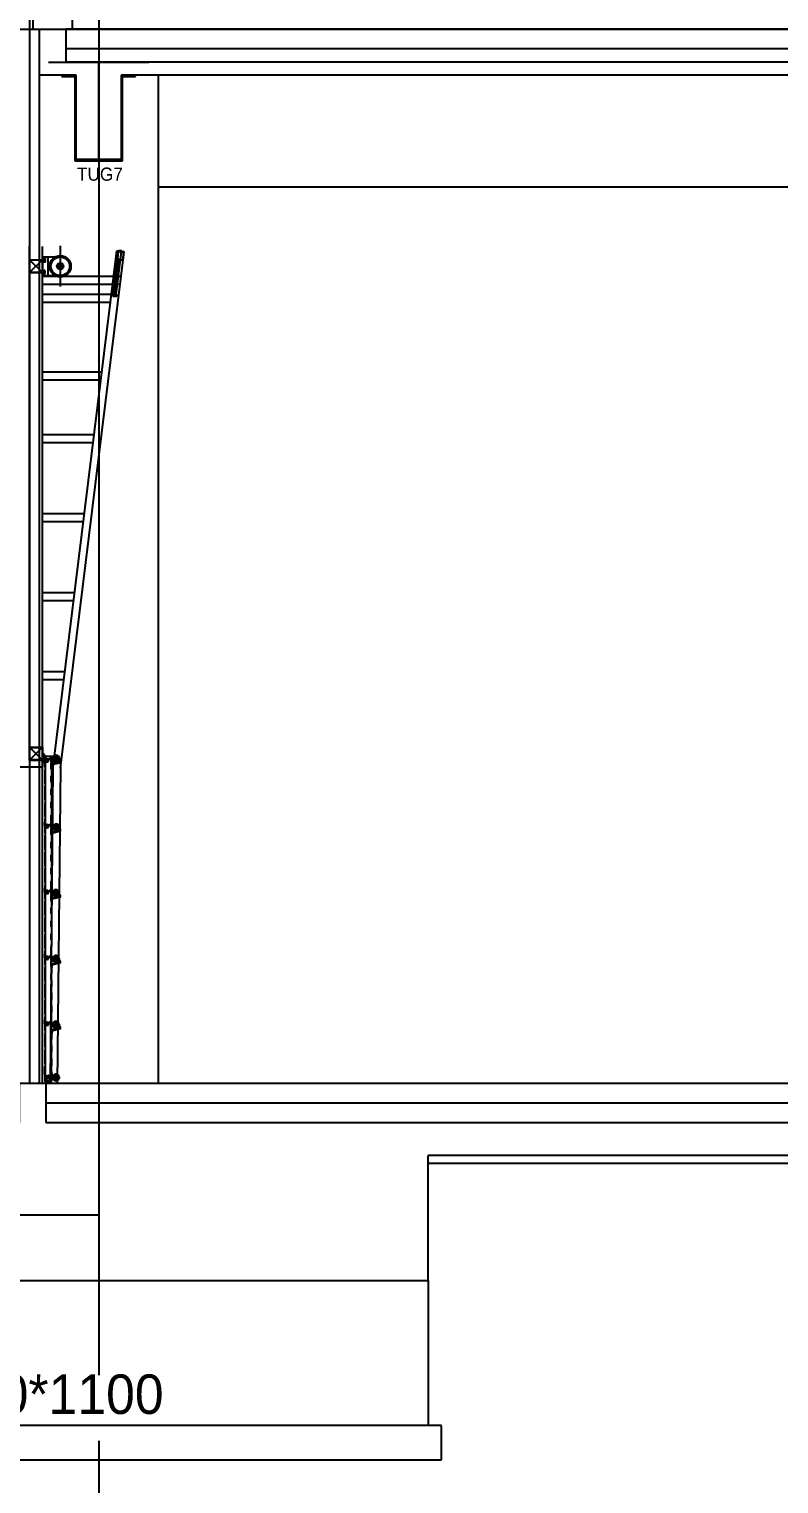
# Model space of a CAD drawing. Extents: x 152195838 to 323921156, y 365159662 to 730681027.
# Drawn here: x 160595979 to 160601668, y 365191020 to 365202063 of the extents above; entities that cross this region are included whole.
import ezdxf
from ezdxf.enums import TextEntityAlignment as Align

# ---------------------------------------------------------------- set-up
doc = ezdxf.new("R2010")
doc.units = 0
doc.header["$MEASUREMENT"] = 0
for name, pattern in [('CEN', [63, 60, -1, 1, -1]), ('HID', [2.3, 1.5, -0.8]), ('HIDDENX2', [0.75, 0.5, -0.25])]:
    doc.linetypes.add(name, pattern=pattern)
doc.layers.get('0').update_dxf_attribs({"linetype": 'CONTINUOUS'})
doc.layers.get('Defpoints').update_dxf_attribs({"linetype": 'CONTINUOUS'})
for name, color, linetype in [('4A.TEC CEN', 1, 'CEN'), ('4A.TEC 단열재', 252, 'CONTINUOUS'), ('4A.TEC 마감선 1', 6, 'CONTINUOUS'), ('4A.TEC 벽체 1', 2, 'CONTINUOUS'), ('4A.TEC 벽체 3', 4, 'CONTINUOUS'), ('ELE', 4, 'CONTINUOUS'), ('k-BESTO', 4, 'CONTINUOUS'), ('OHD', 4, 'CONTINUOUS'), ('PANEL', 4, 'CONTINUOUS'), ('text', 3, 'CONTINUOUS'), ('WID', 4, 'CONTINUOUS'), ('㈜SE&C 기둥', 2, 'CONTINUOUS'), ('㈜SE&C 벽체 1', 2, 'CONTINUOUS'), ('㈜SE&C 벽체 4', 7, 'CONTINUOUS')]:
    doc.layers.add(name, color=color, linetype=linetype)
doc.layers.add('DEFPOINT', color=135, linetype='CONTINUOUS', plot=False)
doc.styles.add('돋움', font='')
doc.styles.get('돋움').set_extended_font_data('돋움')

# ---------------------------------------------------------------- blocks, each defined once
blk = doc.blocks.new('STOPER')
h = blk.add_hatch()
h.set_pattern_fill('ANSI32', color=4, scale=30, style=0)
h.set_pattern_definition([(45, (-19512.494, -16373.529), (-7.9549513, 7.9549513), []), (45, (-19507.191, -16373.529), (-7.9549513, 7.9549513), [])])
h.paths.add_polyline_path([(-379, 60), (-379, 30), (0, 30), (0, 60)])
for p, q in [((-400, 58), (-400, 32)), ((-390, 68), (-379, 68)), ((-390, 22), (-379, 22)), ((-385, 68), (-385, 22)), ((-385, 60), (-385, 30)), ((-379, 68), (-379, 22)), ((-379, 60), (0, 60)), ((-379, 30), (0, 30)), ((0, 65), (0, 0)), ((0, 65), (5, 65)), ((0, 5), (90, 5)), ((5, 65), (5, 5)), ((5, 60), (85, 60)), ((5, 30), (85, 30)), ((85, 65), (85, 5)), ((85, 65), (90, 65)), ((90, 65), (90, 0)), ((90, 60), (100, 60)), ((90, 30), (100, 30)), ((100, 60), (100, 30)), ((0, 0), (90, 0))]:
    blk.add_line(p, q)
for centre, start, end in [((-390, 58), 90, 180), ((-390, 32), 180, 270)]:
    blk.add_arc(centre, 10, start, end)
blk = doc.blocks.new('*X19')
at = {"color": 0}
for p, q in [((112, 375), (114, 377)), ((112, 375), (114, 377)), ((112, 375), (114, 377)), ((112, 375), (114, 377)), ((112, 375), (114, 377)), ((112, 376), (114, 377)), ((112, 376), (113, 377)), ((112, 376), (113, 377)), ((112, 376), (113, 377)), ((112, 376), (113, 377)), ((112, 376), (113, 377)), ((112, 377), (113, 377)), ((114, 375), (112, 377)), ((114, 375), (112, 377)), ((114, 375), (112, 376)), ((114, 375), (112, 376)), ((114, 375), (112, 376)), ((114, 375), (112, 376)), ((113, 375), (112, 376)), ((113, 375), (112, 376)), ((113, 375), (112, 375)), ((113, 375), (112, 375)), ((113, 375), (112, 375)), ((113, 375), (116, 377)), ((113, 375), (115, 377)), ((113, 375), (115, 377)), ((113, 375), (115, 377)), ((113, 375), (115, 377)), ((113, 375), (115, 377)), ((115, 375), (113, 377)), ((115, 375), (113, 377)), ((115, 375), (113, 377)), ((115, 375), (113, 377)), ((115, 375), (113, 377)), ((115, 375), (113, 377)), ((114, 375), (116, 377)), ((114, 375), (116, 377)), ((114, 375), (116, 377)), ((114, 375), (116, 377)), ((114, 375), (116, 377)), ((117, 375), (114, 377)), ((116, 375), (114, 377)), ((116, 375), (114, 377)), ((116, 375), (114, 377)), ((116, 375), (114, 377)), ((116, 375), (114, 377)), ((115, 375), (117, 377)), ((115, 375), (117, 377)), ((115, 375), (117, 377)), ((115, 375), (117, 377)), ((115, 375), (117, 377)), ((115, 375), (117, 377)), ((117, 375), (115, 377)), ((117, 375), (115, 377)), ((117, 375), (115, 377)), ((117, 375), (115, 377)), ((117, 375), (115, 377)), ((116, 375), (119, 377)), ((116, 375), (118, 377)), ((116, 375), (118, 377)), ((116, 375), (118, 377)), ((116, 375), (118, 377)), ((116, 375), (118, 377)), ((118, 375), (116, 377)), ((118, 375), (116, 377)), ((118, 375), (116, 377)), ((118, 375), (116, 377)), ((118, 375), (116, 377)), ((118, 375), (116, 377)), ((117, 375), (119, 377)), ((117, 375), (119, 377)), ((117, 375), (119, 377)), ((117, 375), (119, 377)), ((117, 375), (119, 377)), ((120, 375), (117, 377)), ((119, 375), (117, 377)), ((119, 375), (117, 377)), ((119, 375), (117, 377)), ((119, 375), (117, 377)), ((119, 375), (117, 377)), ((118, 375), (120, 377)), ((118, 375), (120, 377)), ((118, 375), (120, 377)), ((118, 375), (120, 377)), ((118, 375), (120, 377)), ((118, 375), (120, 377)), ((120, 375), (118, 377)), ((120, 375), (118, 377)), ((120, 375), (118, 377)), ((120, 375), (118, 377)), ((120, 375), (118, 377)), ((119, 375), (122, 377)), ((119, 375), (121, 377)), ((119, 375), (121, 377)), ((119, 375), (121, 377)), ((119, 375), (121, 377)), ((119, 375), (121, 377)), ((121, 375), (119, 377)), ((121, 375), (119, 377)), ((121, 375), (119, 377)), ((121, 375), (119, 377)), ((121, 375), (119, 377)), ((121, 375), (119, 377)), ((120, 375), (122, 377)), ((120, 375), (122, 377)), ((120, 375), (122, 377)), ((120, 375), (122, 377)), ((120, 375), (122, 377)), ((123, 375), (120, 377)), ((122, 375), (120, 377)), ((122, 375), (120, 377)), ((122, 375), (120, 377)), ((122, 375), (120, 377)), ((122, 375), (120, 377)), ((121, 375), (123, 377)), ((121, 375), (123, 377)), ((121, 375), (123, 377)), ((121, 375), (123, 377)), ((121, 375), (123, 377)), ((121, 375), (123, 377)), ((123, 375), (121, 377)), ((123, 375), (121, 377)), ((123, 375), (121, 377)), ((123, 375), (121, 377)), ((123, 375), (121, 377)), ((122, 375), (125, 377)), ((122, 375), (124, 377)), ((122, 375), (124, 377)), ((122, 375), (124, 377)), ((122, 375), (124, 377)), ((122, 375), (124, 377)), ((124, 375), (122, 377)), ((124, 375), (122, 377)), ((124, 375), (122, 377)), ((124, 375), (122, 377)), ((124, 375), (122, 377)), ((124, 375), (122, 377)), ((123, 375), (125, 377)), ((123, 375), (125, 377)), ((123, 375), (125, 377)), ((123, 375), (125, 377)), ((123, 375), (125, 377)), ((126, 375), (123, 377)), ((125, 375), (123, 377)), ((125, 375), (123, 377)), ((125, 375), (123, 377)), ((125, 375), (123, 377)), ((125, 375), (123, 377)), ((124, 375), (126, 377)), ((124, 375), (126, 377)), ((124, 375), (126, 377)), ((124, 375), (126, 377)), ((124, 375), (126, 377)), ((124, 375), (126, 377)), ((126, 375), (124, 377)), ((126, 375), (124, 377)), ((126, 375), (124, 377)), ((126, 375), (124, 377)), ((126, 375), (124, 377)), ((125, 375), (127, 377)), ((125, 375), (127, 377)), ((125, 375), (127, 377)), ((125, 375), (127, 377)), ((125, 375), (127, 377)), ((125, 375), (128, 377)), ((127, 375), (125, 377)), ((127, 375), (125, 377)), ((127, 375), (125, 377)), ((127, 375), (125, 377)), ((127, 375), (125, 377)), ((127, 375), (125, 377)), ((126, 375), (128, 377)), ((126, 375), (128, 377)), ((126, 375), (128, 377)), ((126, 375), (128, 377)), ((126, 375), (128, 377)), ((128, 375), (126, 377)), ((128, 375), (126, 377)), ((128, 375), (126, 377)), ((128, 375), (126, 377)), ((128, 375), (126, 377)), ((129, 375), (126, 377)), ((127, 375), (129, 377)), ((127, 375), (129, 377)), ((127, 375), (129, 377)), ((127, 375), (129, 377)), ((127, 375), (129, 377)), ((127, 375), (129, 377)), ((129, 375), (127, 377)), ((129, 375), (127, 377)), ((129, 375), (127, 377)), ((129, 375), (127, 377)), ((129, 375), (127, 377)), ((128, 375), (130, 377)), ((128, 375), (130, 377)), ((128, 375), (130, 377)), ((128, 375), (130, 377)), ((128, 375), (130, 377)), ((130, 375), (128, 377)), ((130, 375), (128, 377)), ((130, 375), (128, 377)), ((130, 375), (128, 377)), ((130, 375), (128, 377)), ((130, 375), (128, 377)), ((129, 375), (131, 377)), ((129, 375), (131, 377)), ((129, 375), (131, 377)), ((129, 375), (131, 377)), ((129, 375), (131, 377)), ((129, 375), (131, 377)), ((131, 375), (129, 377)), ((131, 375), (129, 377)), ((131, 375), (129, 377)), ((131, 375), (129, 377)), ((131, 375), (129, 377)), ((132, 375), (129, 377)), ((130, 375), (132, 377)), ((130, 375), (132, 377)), ((130, 375), (132, 377)), ((130, 375), (132, 377)), ((130, 375), (132, 377)), ((130, 375), (132, 377)), ((132, 375), (130, 377)), ((132, 375), (130, 377)), ((132, 375), (130, 377)), ((132, 375), (130, 377)), ((132, 375), (130, 377)), ((131, 375), (133, 377)), ((131, 375), (133, 377)), ((131, 375), (133, 377)), ((131, 375), (133, 377)), ((131, 375), (133, 377)), ((133, 375), (131, 377)), ((133, 375), (131, 377)), ((133, 375), (131, 377)), ((133, 375), (131, 377)), ((133, 375), (131, 377)), ((133, 375), (131, 377)), ((132, 375), (134, 377)), ((132, 375), (134, 377)), ((132, 375), (134, 377)), ((132, 375), (134, 377)), ((132, 375), (134, 377)), ((132, 375), (134, 377)), ((134, 375), (132, 377)), ((134, 375), (132, 377)), ((134, 375), (132, 377)), ((134, 375), (132, 377)), ((134, 375), (132, 377)), ((135, 375), (132, 377)), ((133, 375), (135, 377)), ((133, 375), (135, 377)), ((133, 375), (135, 377)), ((133, 375), (135, 377)), ((133, 375), (135, 377)), ((133, 375), (135, 377)), ((135, 375), (133, 377)), ((135, 375), (133, 377)), ((135, 375), (133, 377)), ((135, 375), (133, 377)), ((135, 375), (133, 377)), ((134, 375), (136, 377)), ((134, 375), (136, 377)), ((134, 375), (136, 377)), ((134, 375), (136, 377)), ((134, 375), (136, 377)), ((136, 375), (134, 377)), ((136, 375), (134, 377)), ((136, 375), (134, 377)), ((136, 375), (134, 377)), ((136, 375), (134, 377)), ((136, 375), (134, 377)), ((135, 375), (137, 377)), ((135, 375), (137, 377)), ((135, 375), (137, 377)), ((135, 375), (137, 377)), ((137, 375), (135, 377)), ((137, 375), (135, 377)), ((137, 375), (135, 377)), ((137, 375), (135, 377)), ((137, 375), (135, 377)), ((137, 375), (135, 377)), ((135, 375), (137, 376)), ((135, 375), (137, 376)), ((137, 376), (136, 377)), ((137, 376), (136, 377)), ((137, 376), (136, 377)), ((137, 376), (136, 377)), ((137, 376), (136, 377)), ((136, 375), (137, 376)), ((136, 375), (137, 376)), ((136, 375), (137, 376)), ((136, 375), (137, 376)), ((136, 375), (137, 375)), ((136, 375), (137, 375)), ((137, 376), (137, 377)), ((137, 377), (137, 377)), ((137, 375), (137, 375)), ((137, 375), (137, 375))]:
    blk.add_line(p, q, dxfattribs=at)
blk = doc.blocks.new('*X20')
at = {"color": 0}
for p, q in [((587, 375), (589, 377)), ((587, 375), (589, 377)), ((587, 375), (589, 377)), ((587, 375), (589, 377)), ((587, 375), (589, 377)), ((587, 375), (588, 377)), ((587, 375), (588, 377)), ((587, 376), (588, 377)), ((587, 376), (588, 377)), ((587, 376), (588, 377)), ((587, 376), (588, 377)), ((587, 376), (587, 377)), ((587, 377), (587, 377)), ((587, 377), (587, 377)), ((589, 375), (587, 377)), ((589, 375), (587, 377)), ((589, 375), (587, 377)), ((589, 375), (587, 377)), ((589, 375), (587, 377)), ((589, 375), (587, 376)), ((588, 375), (587, 376)), ((588, 375), (587, 376)), ((588, 375), (587, 376)), ((588, 375), (587, 376)), ((588, 375), (587, 375)), ((587, 375), (587, 375)), ((587, 375), (587, 375)), ((587, 375), (587, 375)), ((588, 375), (591, 377)), ((588, 375), (590, 377)), ((588, 375), (590, 377)), ((588, 375), (590, 377)), ((588, 375), (590, 377)), ((588, 375), (590, 377)), ((590, 375), (588, 377)), ((590, 375), (588, 377)), ((590, 375), (588, 377)), ((590, 375), (588, 377)), ((590, 375), (588, 377)), ((590, 375), (588, 377)), ((589, 375), (591, 377)), ((589, 375), (591, 377)), ((589, 375), (591, 377)), ((589, 375), (591, 377)), ((589, 375), (591, 377)), ((592, 375), (589, 377)), ((591, 375), (589, 377)), ((591, 375), (589, 377)), ((591, 375), (589, 377)), ((591, 375), (589, 377)), ((591, 375), (589, 377)), ((590, 375), (592, 377)), ((590, 375), (592, 377)), ((590, 375), (592, 377)), ((590, 375), (592, 377)), ((590, 375), (592, 377)), ((590, 375), (592, 377)), ((592, 375), (590, 377)), ((592, 375), (590, 377)), ((592, 375), (590, 377)), ((592, 375), (590, 377)), ((592, 375), (590, 377)), ((591, 375), (594, 377)), ((591, 375), (593, 377)), ((591, 375), (593, 377)), ((591, 375), (593, 377)), ((591, 375), (593, 377)), ((591, 375), (593, 377)), ((593, 375), (591, 377)), ((593, 375), (591, 377)), ((593, 375), (591, 377)), ((593, 375), (591, 377)), ((593, 375), (591, 377)), ((593, 375), (591, 377)), ((592, 375), (594, 377)), ((592, 375), (594, 377)), ((592, 375), (594, 377)), ((592, 375), (594, 377)), ((592, 375), (594, 377)), ((595, 375), (592, 377)), ((594, 375), (592, 377)), ((594, 375), (592, 377)), ((594, 375), (592, 377)), ((594, 375), (592, 377)), ((594, 375), (592, 377)), ((593, 375), (595, 377)), ((593, 375), (595, 377)), ((593, 375), (595, 377)), ((593, 375), (595, 377)), ((593, 375), (595, 377)), ((593, 375), (595, 377)), ((595, 375), (593, 377)), ((595, 375), (593, 377)), ((595, 375), (593, 377)), ((595, 375), (593, 377)), ((595, 375), (593, 377)), ((594, 375), (597, 377)), ((594, 375), (596, 377)), ((594, 375), (596, 377)), ((594, 375), (596, 377)), ((594, 375), (596, 377)), ((594, 375), (596, 377)), ((596, 375), (594, 377)), ((596, 375), (594, 377)), ((596, 375), (594, 377)), ((596, 375), (594, 377)), ((596, 375), (594, 377)), ((596, 375), (594, 377)), ((595, 375), (597, 377)), ((595, 375), (597, 377)), ((595, 375), (597, 377)), ((595, 375), (597, 377)), ((595, 375), (597, 377)), ((598, 375), (595, 377)), ((597, 375), (595, 377)), ((597, 375), (595, 377)), ((597, 375), (595, 377)), ((597, 375), (595, 377)), ((597, 375), (595, 377)), ((596, 375), (598, 377)), ((596, 375), (598, 377)), ((596, 375), (598, 377)), ((596, 375), (598, 377)), ((596, 375), (598, 377)), ((596, 375), (598, 377)), ((598, 375), (596, 377)), ((598, 375), (596, 377)), ((598, 375), (596, 377)), ((598, 375), (596, 377)), ((598, 375), (596, 377)), ((597, 375), (600, 377)), ((597, 375), (599, 377)), ((597, 375), (599, 377)), ((597, 375), (599, 377)), ((597, 375), (599, 377)), ((597, 375), (599, 377)), ((599, 375), (597, 377)), ((599, 375), (597, 377)), ((599, 375), (597, 377)), ((599, 375), (597, 377)), ((599, 375), (597, 377)), ((599, 375), (597, 377)), ((598, 375), (600, 377)), ((598, 375), (600, 377)), ((598, 375), (600, 377)), ((598, 375), (600, 377)), ((598, 375), (600, 377)), ((600, 375), (598, 377)), ((600, 375), (598, 377)), ((600, 375), (598, 377)), ((600, 375), (598, 377)), ((600, 375), (598, 377)), ((601, 375), (598, 377)), ((599, 375), (601, 377)), ((599, 375), (601, 377)), ((599, 375), (601, 377)), ((599, 375), (601, 377)), ((599, 375), (601, 377)), ((599, 375), (601, 377)), ((601, 375), (599, 377)), ((601, 375), (599, 377)), ((601, 375), (599, 377)), ((601, 375), (599, 377)), ((601, 375), (599, 377)), ((600, 375), (602, 377)), ((600, 375), (602, 377)), ((600, 375), (602, 377)), ((600, 375), (602, 377)), ((600, 375), (602, 377)), ((600, 375), (603, 377)), ((602, 375), (600, 377)), ((602, 375), (600, 377)), ((602, 375), (600, 377)), ((602, 375), (600, 377)), ((602, 375), (600, 377)), ((602, 375), (600, 377)), ((601, 375), (603, 377)), ((601, 375), (603, 377)), ((601, 375), (603, 377)), ((601, 375), (603, 377)), ((601, 375), (603, 377)), ((603, 375), (601, 377)), ((603, 375), (601, 377)), ((603, 375), (601, 377)), ((603, 375), (601, 377)), ((603, 375), (601, 377)), ((604, 375), (601, 377)), ((602, 375), (604, 377)), ((602, 375), (604, 377)), ((602, 375), (604, 377)), ((602, 375), (604, 377)), ((602, 375), (604, 377)), ((602, 375), (604, 377)), ((604, 375), (602, 377)), ((604, 375), (602, 377)), ((604, 375), (602, 377)), ((604, 375), (602, 377)), ((604, 375), (602, 377)), ((603, 375), (605, 377)), ((603, 375), (605, 377)), ((603, 375), (605, 377)), ((603, 375), (605, 377)), ((603, 375), (605, 377)), ((605, 375), (603, 377)), ((605, 375), (603, 377)), ((605, 375), (603, 377)), ((605, 375), (603, 377)), ((605, 375), (603, 377)), ((605, 375), (603, 377)), ((604, 375), (606, 377)), ((604, 375), (606, 377)), ((604, 375), (606, 377)), ((604, 375), (606, 377)), ((604, 375), (606, 377)), ((604, 375), (606, 377)), ((606, 375), (604, 377)), ((606, 375), (604, 377)), ((606, 375), (604, 377)), ((606, 375), (604, 377)), ((606, 375), (604, 377)), ((607, 375), (604, 377)), ((605, 375), (607, 377)), ((605, 375), (607, 377)), ((605, 375), (607, 377)), ((605, 375), (607, 377)), ((605, 375), (607, 377)), ((605, 375), (607, 377)), ((607, 375), (605, 377)), ((607, 375), (605, 377)), ((607, 375), (605, 377)), ((607, 375), (605, 377)), ((607, 375), (605, 377)), ((606, 375), (608, 377)), ((606, 375), (608, 377)), ((606, 375), (608, 377)), ((606, 375), (608, 377)), ((606, 375), (608, 377)), ((608, 375), (606, 377)), ((608, 375), (606, 377)), ((608, 375), (606, 377)), ((608, 375), (606, 377)), ((608, 375), (606, 377)), ((608, 375), (606, 377)), ((607, 375), (609, 377)), ((607, 375), (609, 377)), ((607, 375), (609, 377)), ((607, 375), (609, 377)), ((607, 375), (609, 377)), ((607, 375), (609, 377)), ((609, 375), (607, 377)), ((609, 375), (607, 377)), ((609, 375), (607, 377)), ((609, 375), (607, 377)), ((609, 375), (607, 377)), ((610, 375), (607, 377)), ((608, 375), (610, 377)), ((608, 375), (610, 377)), ((608, 375), (610, 377)), ((608, 375), (610, 377)), ((608, 375), (610, 377)), ((608, 375), (610, 377)), ((610, 375), (608, 377)), ((610, 375), (608, 377)), ((610, 375), (608, 377)), ((610, 375), (608, 377)), ((610, 375), (608, 377)), ((609, 375), (611, 377)), ((609, 375), (611, 377)), ((609, 375), (611, 377)), ((609, 375), (611, 377)), ((611, 375), (609, 377)), ((611, 375), (609, 377)), ((611, 375), (609, 377)), ((611, 375), (609, 377)), ((611, 375), (609, 377)), ((611, 375), (609, 377)), ((610, 375), (611, 377)), ((611, 375), (610, 377)), ((611, 375), (610, 377)), ((611, 375), (610, 377)), ((611, 376), (610, 377)), ((611, 376), (610, 377)), ((611, 376), (610, 377)), ((610, 375), (611, 376)), ((610, 375), (611, 376)), ((610, 375), (611, 376)), ((610, 375), (611, 376)), ((610, 375), (611, 376)), ((611, 376), (611, 377)), ((611, 376), (611, 377)), ((611, 376), (611, 377)), ((611, 377), (611, 377)), ((611, 375), (611, 376)), ((611, 375), (611, 375)), ((611, 375), (611, 375)), ((611, 375), (611, 375)), ((611, 375), (611, 375))]:
    blk.add_line(p, q, dxfattribs=at)
blk = doc.blocks.new('OHD-550-S')
at = {"ltscale": 0.3}
h = blk.add_hatch(color=256, dxfattribs=at)
h.paths.add_polyline_path([(-8, -10), (-7, -10), (-7, -10, -0.183952), (-18, -10), (-18, -10), (-18, -10), (-18, 0), (-18, 0, -0.183952), (-7, 0), (-8, 0)])
h.paths.add_polyline_path([(-10, -4), (-10, -1, 0.353166), (-10, -1, 0.106822), (-16, -1, 0.353165), (-16, -1), (-16, -4, 0.414214), (-16, -4), (-10, -4, 0.414214)], flags=16)
h.paths.add_polyline_path([(-10, -6), (-16, -6, 0.414214), (-16, -6), (-16, -9, 0.353167), (-16, -9, 0.106822), (-10, -9, 0.353167), (-10, -9), (-10, -6, 0.414214)], flags=16)
h = blk.add_hatch(color=256, dxfattribs=at)
h.paths.add_polyline_path([(-8, -500), (-7, -500, -0.183952), (-18, -500), (-18, -500), (-18, -490), (-18, -490), (-18, -490, -0.183952), (-7, -490), (-7, -490), (-8, -490)])
h.paths.add_polyline_path([(-10, -496, 0.414214), (-10, -496), (-16, -496, 0.414214), (-16, -496), (-16, -499, 0.353166), (-16, -499, 0.106822), (-10, -499, 0.353167), (-10, -499)], flags=16)
h.paths.add_polyline_path([(-10, -494), (-10, -491, 0.353166), (-10, -491, 0.106822), (-16, -491, 0.353167), (-16, -491), (-16, -494, 0.414214), (-16, -494), (-10, -494, 0.414214)], flags=16)
h = blk.add_hatch(color=256, dxfattribs=at)
h.paths.add_polyline_path([(-4, -491), (-4, -491), (2, -491, -0.151824), (3, -493, -0.386669), (3, -496, -0.178134), (1, -496, -0.298755), (1, -492, 0.584984), (1, -492), (-2, -492, 0.709673), (-2, -492, -1.396457), (-7, -494), (-7, -494, -0.389014)])
h.paths.add_polyline_path([(2, -496, -0.329487), (2, -492, -0.09197), (3, -493, -0.386814), (2, -496, -0.102245)], flags=16)
for p, q in [((-18, -10), (-18, 0)), ((-18, 0), (-18, -10)), ((-18, 0), (-18, -10)), ((-18, -10), (-18, 0)), ((-8, -10), (-8, 0)), ((-8, 0), (-8, -10)), ((-8, 0), (-8, -10)), ((-8, -10), (-8, 0)), ((18, 10), (18, -15)), ((-18, -8), (-18, -2)), ((-18, -10), (-18, -10)), ((-8, -8), (-8, -2)), ((18, -15), (20, -15)), ((-30, -500), (-30, -469)), ((-18, -500), (-18, -490)), ((-18, -490), (-18, -500)), ((-18, -499), (-18, -490)), ((-18, -490), (-18, -499)), ((-18, -490), (-18, -499)), ((-18, -499), (-18, -490)), ((-18, -490), (-18, -490)), ((-18, -490), (-18, -490)), ((-18, -498), (-18, -492)), ((-8, -500), (-8, -490)), ((-8, -498), (-8, -492)), ((18, -489), (18, -464)), ((18, -464), (20, -464))]:
    blk.add_line(p, q)
at = {"layer": 'Defpoints', "color": 0, "linetype": 'ByBlock'}
for p in [(20, -170), (22, -170)]:
    blk.add_point(p, dxfattribs=at)
at = {"layer": 'PANEL'}
for p, q in [((-30, 0), (-30, -51)), ((-30, 0), (-18, 0)), ((-8, 0), (2, 0)), ((4, 10), (2, 0)), ((5, 10), (3, -1)), ((4, 10), (20, 10)), ((5, 10), (20, 10)), ((20, 10), (20, -17)), ((20, 10), (20, -17)), ((-30, -51), (-27, -53)), ((-30, -74), (-27, -72)), ((-30, -74), (-30, -176)), ((-29, -1), (-29, -50)), ((-29, -1), (-18, -1)), ((-29, -50), (-27, -52)), ((-29, -75), (-27, -72)), ((-29, -75), (-29, -175)), ((-27, -52), (-27, -72)), ((-27, -53), (-27, -72)), ((-18, -1), (-18, -10)), ((-8, -10), (-3, -10)), ((-7, -1), (3, -1)), ((-7, -1), (-7, -10)), ((-7, -10), (-3, -10)), ((-3, -10), (-3, -10)), ((20, -17), (18, -20)), ((18, -64), (18, -20)), ((20, -67), (18, -64)), ((20, -18), (19, -21)), ((19, -21), (19, -63)), ((20, -67), (19, -63)), ((20, -67), (20, -116)), ((20, -67), (20, -116)), ((-30, -176), (-27, -178)), ((-30, -199), (-27, -197)), ((-30, -199), (-30, -301)), ((-29, -175), (-27, -178)), ((-29, -200), (-27, -198)), ((-29, -200), (-29, -300)), ((-27, -178), (-27, -198)), ((-27, -178), (-27, -197)), ((20, -116), (18, -119)), ((18, -119), (18, -163)), ((20, -166), (18, -163)), ((20, -215), (18, -218)), ((18, -218), (18, -262)), ((20, -116), (19, -120)), ((19, -162), (19, -120)), ((20, -166), (19, -162)), ((20, -215), (19, -219)), ((19, -261), (19, -219)), ((20, -166), (20, -215)), ((20, -166), (20, -215)), ((-30, -301), (-27, -303)), ((-30, -324), (-27, -322)), ((-30, -324), (-30, -426)), ((-29, -300), (-27, -302)), ((-29, -325), (-27, -322)), ((-29, -325), (-29, -425)), ((-27, -302), (-27, -322)), ((-27, -303), (-27, -322)), ((20, -265), (18, -262)), ((20, -314), (18, -317)), ((18, -317), (18, -361)), ((20, -265), (19, -261)), ((20, -314), (19, -318)), ((19, -360), (19, -318)), ((20, -265), (20, -314)), ((20, -265), (20, -314)), ((-30, -426), (-27, -428)), ((-29, -425), (-27, -428)), ((-27, -428), (-27, -448)), ((-27, -428), (-27, -447)), ((20, -364), (18, -361)), ((20, -413), (18, -416)), ((18, -416), (18, -460)), ((20, -364), (19, -360)), ((20, -413), (19, -417)), ((19, -459), (19, -417)), ((20, -364), (20, -413)), ((20, -364), (20, -413)), ((-30, -449), (-27, -447)), ((-30, -449), (-30, -500)), ((-18, -500), (-30, -500)), ((-29, -450), (-27, -448)), ((-29, -450), (-29, -500)), ((-18, -500), (-29, -500)), ((-18, -490), (-18, -499)), ((-18, -500), (-18, -500)), ((-8, -490), (1, -490)), ((-8, -500), (-1, -500)), ((-7, -500), (-7, -490)), ((-7, -490), (1, -490)), ((-7, -500), (-2, -500)), ((-2, -496), (-2, -496)), ((1, -490), (2, -489)), ((1, -490), (2, -490)), ((20, -489), (2, -489)), ((20, -490), (2, -490)), ((20, -463), (18, -460)), ((20, -463), (19, -459)), ((20, -489), (20, -463)), ((20, -490), (20, -463))]:
    blk.add_line(p, q, dxfattribs=at)
blk.add_lwpolyline([(0, -495, -0.221108), (-1, -498, -0.414214), (-2, -500)], format="xyb", dxfattribs=at)
for centre, radius, start, end in [((0, -497), 1.9, 112.645, 142.9468), ((1, -498), 3.6, 115.3904, 141.0103), ((0, -495), 0.4, 42.9763, 132.7516), ((-1, -495), 0.25, 22.5673, 154.4616), ((-1, -499), 1, 270, 0), ((-5, -497), 5.15, 334.0173, 25.3584)]:
    blk.add_arc(centre, radius, start, end, dxfattribs=at)
at = {"layer": 'WID'}
for p, q in [((-18, -10), (-18, -10)), ((-7, -10), (-7, -10)), ((-18, -490), (-18, -490)), ((-7, -490), (-7, -490)), ((-4, -491), (-4, -491))]:
    blk.add_line(p, q, dxfattribs=at)
at = {"layer": 'WID', "color": 4}
for p, q in [((-4, -491), (2, -491)), ((-2, -492), (1, -492))]:
    blk.add_line(p, q, dxfattribs=at)
at = {"layer": 'WID'}
for points in [[(-10, -4, 0.414214), (-10, -4), (-10, -1, 0.353163), (-10, -1, 0.106823), (-16, -1, 0.353163), (-16, -1), (-16, -4, 0.414214), (-16, -4)], [(-10, -9, 0.353163), (-10, -9), (-10, -6, 0.414214), (-10, -6), (-16, -6, 0.414214), (-16, -6), (-16, -9, 0.353163), (-16, -9, 0.106823)], [(-10, -491, -0.353163), (-10, -491), (-10, -494, -0.414214), (-10, -494), (-16, -494, -0.414214), (-16, -494), (-16, -491, -0.353163), (-16, -491, -0.106823)], [(-10, -496, -0.414214), (-10, -496), (-10, -499, -0.353163), (-10, -499, -0.106823), (-16, -499, -0.353163), (-16, -499), (-16, -496, -0.414214), (-16, -496)]]:
    blk.add_lwpolyline(points, format="xyb", close=True, dxfattribs=at)
at = {"layer": 'WID', "color": 4}
blk.add_lwpolyline([(2, -491, -0.151824), (3, -493, -0.386669), (3, -496, -0.178134), (1, -496, -0.300876), (1, -492)], format="xyb", dxfattribs=at)
at = {"layer": 'WID'}
for centre, radius, start, end in [((-13, -14), 15.5, 69.1537, 110.8463), ((-13, 4), 15.5, 249.1537, 290.8463), ((-13, -504), 15.5, 69.1537, 110.8463), ((-13, -486), 15.5, 249.1537, 290.8463), ((-2, -492), 0.1, 90, 221.1373)]:
    blk.add_arc(centre, radius, start, end, dxfattribs=at)
at = {"layer": 'WID', "color": 4}
for centre, radius, start, end in [((-4, -494), 2.9, 90.5168, 42.0944), ((1, -492), 0.25, 335.1637, 90), ((4, -494), 3.11, 143.5272, 216.4728), ((0, -495), 3.6, 43.4913, 62.1162), ((1, -494), 2.14, 315.6901, 44.3099), ((2, -494), 2.3, 258.3241, 281.6759)]:
    blk.add_arc(centre, radius, start, end, dxfattribs=at)
at = {"extrusion": (0, 0, -1), "zscale": -1, "rotation": 270}
for name in ['*X19', '*X20']:
    blk.add_blockref(name, (-394, 122), dxfattribs=at)
blk = doc.blocks.new('11')
at = {"layer": 'OHD'}
for p, q in [((5130, -25176), (5159, -25168)), ((5130, -25190), (5130, -25176)), ((5130, -25176), (5139, -25181)), ((5130, -25190), (5130, -25176)), ((5130, -25176), (5139, -25181)), ((5131, -25176), (5139, -25181)), ((5131, -25176), (5139, -25181)), ((5140, -25181), (5195, -25167)), ((5140, -25181), (5195, -25167)), ((5181, -25163), (5195, -25159)), ((5181, -25163), (5195, -25159)), ((5195, -25159), (5197, -25159)), ((5195, -25159), (5197, -25159)), ((5196, -25161), (5199, -25160)), ((5196, -25161), (5199, -25160)), ((5130, -25190), (5139, -25185)), ((5130, -25190), (5139, -25185)), ((5130, -25190), (5197, -25207)), ((5130, -25190), (5197, -25207)), ((5131, -25190), (5139, -25185)), ((5131, -25190), (5139, -25185)), ((5139, -25184), (5139, -25182)), ((5139, -25184), (5139, -25182)), ((5140, -25185), (5195, -25199)), ((5140, -25185), (5195, -25199)), ((5196, -25205), (5199, -25206)), ((5196, -25205), (5199, -25206))]:
    blk.add_line(p, q, dxfattribs=at)
at = {"layer": 'OHD', "color": 7}
for p, q in [((5196, -25167), (5196, -25159)), ((5196, -25167), (5196, -25159)), ((5197, -25159), (5197, -25142)), ((5197, -25159), (5197, -25142)), ((5199, -25160), (5199, -25142)), ((5199, -25160), (5199, -25142)), ((5196, -25199), (5196, -25207)), ((5196, -25199), (5196, -25207)), ((5197, -25207), (5197, -25225)), ((5197, -25207), (5197, -25225)), ((5199, -25206), (5199, -25225)), ((5199, -25206), (5199, -25225))]:
    blk.add_line(p, q, dxfattribs=at)
at = {"layer": 'OHD', "color": 7, "linetype": 'CEN'}
for p, q in [((5197, -25142), (5199, -25142)), ((5197, -25142), (5199, -25142)), ((5197, -25225), (5199, -25225)), ((5197, -25225), (5199, -25225))]:
    blk.add_line(p, q, dxfattribs=at)
at = {"layer": 'OHD'}
for centre, radius, start, end in [((5195, -25167), 0.429, 284.3728, 0), ((5195, -25167), 0.429, 284.3728, 0), ((5199, -25160), 0.429, 284.3728, 0), ((5199, -25160), 0.429, 284.3728, 0), ((5140, -25181), 0.858, 236.0662, 284.3728), ((5138, -25182), 0.858, 0, 56.0662), ((5140, -25181), 0.858, 236.0662, 284.3728), ((5138, -25182), 0.858, 0, 56.0662), ((5138, -25184), 0.858, 303.9338, 0), ((5195, -25199), 0.429, 0, 75.6272), ((5195, -25199), 0.429, 0, 75.6272), ((5199, -25206), 0.429, 0, 75.6272), ((5199, -25206), 0.429, 0, 75.6272)]:
    blk.add_arc(centre, radius, start, end, dxfattribs=at)
at = {"layer": 'OHD', "color": 7}
for centre, start, end in [((5197, -25142), 90, 180), ((5197, -25142), 90, 180), ((5199, -25142), 0, 90), ((5199, -25142), 0, 90), ((5197, -25225), 180, 270), ((5197, -25225), 180, 270), ((5199, -25225), 270, 0), ((5199, -25225), 270, 0)]:
    blk.add_arc(centre, 0.429, start, end, dxfattribs=at)
blk = doc.blocks.new('roll')
at = {"layer": 'OHD'}
for p, q in [((32, 0), (-32, 0)), ((0, 32), (0, -32)), ((8, -4), (28, 1)), ((8, -4), (28, 1)), ((9, -2), (26, 2)), ((9, -2), (26, 2)), ((25, 0), (27, 5)), ((25, 0), (27, 5)), ((27, 5), (28, 5)), ((27, 5), (28, 5)), ((28, 1), (28, 5)), ((28, 1), (28, 5)), ((-21, -14), (8, -6)), ((0, -5), (8, -4)), ((0, -5), (8, -4)), ((5, -3), (7, -3)), ((5, -3), (7, -3)), ((7, -4), (8, -4)), ((7, -4), (8, -4)), ((8, -14), (29, -8)), ((8, -14), (29, -8)), ((9, -4), (9, -2)), ((9, -4), (9, -2)), ((13, -15), (21, -13)), ((13, -13), (13, -15)), ((13, -15), (21, -13)), ((13, -13), (13, -15)), ((21, -11), (21, -13)), ((21, -11), (21, -13))]:
    blk.add_line(p, q, dxfattribs=at)
at = {"layer": 'OHD', "color": 1}
for p, q in [((-13, 0), (13, 0)), ((-13, 0), (13, 0)), ((0, -14), (0, 15)), ((0, -14), (0, 15)), ((17, 14), (17, -18)), ((17, 14), (17, -18))]:
    blk.add_line(p, q, dxfattribs=at)
at = {"layer": 'OHD', "color": 7}
for p, q in [((29, -8), (29, 1)), ((29, -8), (29, 1)), ((8, -13), (8, -4)), ((8, -13), (8, -4))]:
    blk.add_line(p, q, dxfattribs=at)
at = {"layer": 'OHD', "color": 1, "linetype": 'HID'}
for p, q in [((13, -13), (13, -3)), ((13, -13), (13, -3)), ((21, -11), (21, -1)), ((21, -11), (21, -1))]:
    blk.add_line(p, q, dxfattribs=at)
at = {"layer": 'OHD', "color": 2}
for p, q in [((13, -13), (21, -11)), ((13, -13), (21, -11)), ((21, -12), (13, -13)), ((13, -14), (21, -12)), ((21, -12), (13, -14)), ((13, -14), (21, -12)), ((21, -12), (13, -13)), ((13, -14), (21, -12)), ((21, -12), (13, -14)), ((13, -14), (21, -12)), ((21, -13), (13, -14)), ((13, -15), (21, -13)), ((21, -13), (13, -14)), ((13, -15), (21, -13))]:
    blk.add_line(p, q, dxfattribs=at)
for radius in [25.1, 20.8]:
    blk.add_circle((0, 0), radius, dxfattribs=at)
at = {"layer": 'OHD', "color": 4}
for radius in [13.9, 12.3, 10.1]:
    blk.add_circle((0, 0), radius, dxfattribs=at)
at = {"layer": 'OHD', "color": 6}
blk.add_circle((0, 0), 9.46, dxfattribs=at)
at = {"layer": 'OHD'}
for radius in [4.65, 4.22]:
    blk.add_circle((0, 0), radius, dxfattribs=at)
for centre, radius, start, end in [((0, 0), 7.95, 340.8102, 284.4178), ((0, 0), 7.95, 340.8102, 284.4178), ((0, 0), 5.36, 330.9972, 287.7667), ((0, 0), 5.36, 330.9972, 287.7667), ((20, -10), 13.9, 65.9115, 142.8341), ((20, -10), 13.9, 65.9115, 142.8341), ((27, 5), 0.429, 104.3728, 156.8165), ((27, 5), 0.429, 104.3728, 156.8165), ((28, 5), 0.429, 1.2762, 104.3728), ((28, 5), 0.429, 1.2762, 104.3728), ((29, 1), 0.429, 0, 104.3728), ((29, 1), 0.429, 0, 104.3728), ((-13, -22), 0.858, 303.9338, 0), ((-12, -24), 0.858, 75.6272, 123.9338), ((-12, -24), 0.858, 75.6272, 123.9338), ((8, -13), 0.429, 180, 284.3728), ((8, -13), 0.429, 180, 284.3728), ((13, -15), 0.429, 180, 284.3728), ((13, -15), 0.429, 180, 284.3728), ((20, -13), 0.429, 284.3728, 0), ((20, -13), 0.429, 284.3728, 0), ((29, -8), 0.429, 284.3728, 0), ((29, -8), 0.429, 284.3728, 0)]:
    blk.add_arc(centre, radius, start, end, dxfattribs=at)
blk = doc.blocks.new('as7w')
at = {"ltscale": 0.3}
h = blk.add_hatch(color=256, dxfattribs=at)
h.paths.add_polyline_path([(160244916, 365194503), (160244917, 365194503), (160244917, 365194502, -0.183952), (160244906, 365194502), (160244906, 365194503), (160244906, 365194503), (160244906, 365194513), (160244906, 365194513, -0.183952), (160244917, 365194513), (160244916, 365194513)])
h.paths.add_polyline_path([(160244914, 365194509), (160244914, 365194511, 0.353166), (160244914, 365194511, 0.106822), (160244908, 365194511, 0.353165), (160244908, 365194511), (160244908, 365194509, 0.414214), (160244908, 365194508), (160244914, 365194508, 0.414214)], flags=16)
h.paths.add_polyline_path([(160244914, 365194506), (160244908, 365194506, 0.414214), (160244908, 365194506), (160244908, 365194504, 0.353167), (160244908, 365194503, 0.106822), (160244914, 365194503, 0.353167), (160244914, 365194504), (160244914, 365194506, 0.414214)], flags=16)
at = {"layer": 'OHD'}
h = blk.add_hatch(color=256, dxfattribs=at)
h.paths.add_polyline_path([(160244899, 365196540, -0.060025), (160244881, 365196570, -0.057982), (160244876, 365196586), (160244876, 365196582, 0.045745), (160244881, 365196568, 0.056845), (160244897, 365196540, 5.899951)])
h.paths.add_polyline_path([(160244875, 365196586, 0.013746), (160244876, 365196582), (160244876, 365196586, -0.005891), (160244876, 365196587), (160244876, 365196594), (160244875, 365196595), (160244875, 365196596), (160244875, 365196596), (160244875, 365196593), (160244875, 365196593)])
h.paths.add_polyline_path([(160244876, 365196594), (160244876, 365196596), (160244875, 365196596), (160244875, 365196595)], flags=16)
at = {"layer": 'OHD', "ltscale": 0.002}
h = blk.add_hatch(dxfattribs=at)
h.set_pattern_fill('NET3', color=256, scale=0.3)
h.set_pattern_definition([(7e-15, (138863480.718, 416101420.3022), (0, 0.9525), []), (60, (138863480.718, 416101420.3022), (-0.824889197105, 0.47625), []), (120, (138863480.718, 416101420.3022), (-0.824889197105, -0.47625), [])])
edge = h.paths.add_edge_path()
edge.add_ellipse((160244916, 365194084), major_axis=(20.3, 0), ratio=1, start_angle=189.2498, end_angle=279.6467)
edge.add_ellipse((160244923, 365194084), major_axis=(20.3, 0), ratio=1, start_angle=260.3533, end_angle=350.7502)
edge.add_ellipse((160244881, 365194091), major_axis=(62.1, 0), ratio=1, start_angle=350.4373, end_angle=374.702)
edge.add_ellipse((160244941, 365194109), major_axis=(1.97, 0), ratio=1, start_angle=289.2335, end_angle=610.7665)
edge.add_ellipse((160244880, 365194091), major_axis=(-62.1, 0), ratio=1, start_angle=530.4373, end_angle=554.702, ccw=False)
edge.add_ellipse((160244923, 365194083), major_axis=(-18.2, 0), ratio=1, start_angle=436.9454, end_angle=532.8293, ccw=False)
edge.add_ellipse((160244915, 365194083), major_axis=(-18.2, 0), ratio=1, start_angle=367.1707, end_angle=463.0546, ccw=False)
edge.add_ellipse((160244958, 365194091), major_axis=(-62.1, 0), ratio=1, start_angle=345.298, end_angle=369.5627, ccw=False)
edge.add_ellipse((160244898, 365194109), major_axis=(1.97, 0), ratio=1, start_angle=289.2396, end_angle=610.7604)
edge.add_ellipse((160244957, 365194091), major_axis=(62.1, 0), ratio=1, start_angle=165.298, end_angle=189.5627)
at = {"layer": 'OHD'}
for points in [[(160244901, 365194072, 1), (160244898, 365194072, 1)], [(160244908, 365194066, 1), (160244906, 365194066, 1)], [(160244932, 365194066, 1), (160244930, 365194066, 1)], [(160244940, 365194072, 1), (160244938, 365194072, 1)]]:
    blk.add_hatch(color=256, dxfattribs=at).paths.add_polyline_path(points)
h = blk.add_hatch(color=256, dxfattribs=at)
h.paths.add_polyline_path([(160244925, 365194102, -0.243804), (160244926, 365194100, -1), (160244923, 365194100, -0.483525), (160244924, 365194102, 0.537661), (160244905, 365194089, 1), (160244933, 365194089, 0.289805)])
h.paths.add_polyline_path([(160244930, 365194089, -1), (160244908, 365194089, -1)], flags=16)
at = {"layer": 'OHD', "ltscale": 0.3}
h = blk.add_hatch(color=256, dxfattribs=at)
h.paths.add_polyline_path([(160244920, 365194122), (160244920, 365194122), (160244926, 365194121, -0.151824), (160244927, 365194120, -0.386669), (160244927, 365194116, -0.178134), (160244925, 365194116, -0.298755), (160244925, 365194120, 0.584984), (160244925, 365194121), (160244922, 365194121, 0.709673), (160244922, 365194121, -1.396457), (160244917, 365194118), (160244917, 365194119, -0.389014)])
h.paths.add_polyline_path([(160244926, 365194117, -0.329487), (160244926, 365194120, -0.09197), (160244927, 365194120, -0.386814), (160244927, 365194117, -0.102245)], flags=16)
for p, q in [((160244906, 365194503), (160244906, 365194513)), ((160244906, 365194513), (160244906, 365194503)), ((160244906, 365194513), (160244906, 365194503)), ((160244906, 365194503), (160244906, 365194513)), ((160244906, 365194505), (160244906, 365194511)), ((160244906, 365194503), (160244906, 365194503)), ((160244916, 365194503), (160244916, 365194513)), ((160244916, 365194513), (160244916, 365194503)), ((160244916, 365194513), (160244916, 365194503)), ((160244916, 365194503), (160244916, 365194513)), ((160244916, 365194505), (160244916, 365194511)), ((160244942, 365194522), (160244942, 365194498)), ((160244942, 365194498), (160244944, 365194498))]:
    blk.add_line(p, q)
at = {"layer": '4A.TEC 벽체 3'}
for p, q in [((160244777, 365196513), (160244877, 365196513)), ((160244702, 365196463), (160244877, 365196463))]:
    blk.add_line(p, q, dxfattribs=at)
at = {"layer": 'Defpoints', "color": 0, "linetype": 'ByBlock'}
for p in [(160244944, 365194343), (160244946, 365194343)]:
    blk.add_point(p, dxfattribs=at)
at = {"layer": 'OHD', "color": 253}
for p, q in [((160244777, 365196539), (160244777, 365200413)), ((160244877, 365194063), (160244877, 365200413)), ((160244873, 365200309), (160244781, 365200217)), ((160244873, 365200217), (160244781, 365200309)), ((160244877, 365200213), (160244777, 365200213)), ((160244877, 365200188), (160245473, 365200188)), ((160244877, 365200128), (160245466, 365200128)), ((160244877, 365200050), (160245400, 365200050)), ((160244877, 365199990), (160245393, 365199990)), ((160244877, 365199462), (160245328, 365199462)), ((160244877, 365199402), (160245320, 365199402)), ((160244877, 365198986), (160245269, 365198986)), ((160244877, 365198926), (160245262, 365198926)), ((160244877, 365198386), (160245195, 365198386)), ((160244877, 365198326), (160245187, 365198326)), ((160244877, 365197786), (160245121, 365197786)), ((160244877, 365197726), (160245113, 365197726)), ((160244877, 365197186), (160245047, 365197186)), ((160244877, 365197126), (160245039, 365197126)), ((160244782, 365196518), (160244872, 365196608)), ((160244872, 365196518), (160244782, 365196608))]:
    blk.add_line(p, q, dxfattribs=at)
at = {"layer": 'OHD', "color": 4}
for p, q in [((160244957, 365196464), (160245441, 365200379)), ((160245012, 365196457), (160245496, 365200372)), ((160245496, 365200372), (160245441, 365200379)), ((160244936, 365194063), (160244957, 365196464)), ((160244991, 365194063), (160245014, 365196464)), ((160244896, 365194106), (160244896, 365194106)), ((160244899, 365194107), (160244899, 365194106)), ((160244939, 365194107), (160244939, 365194106)), ((160244942, 365194106), (160244942, 365194106))]:
    blk.add_line(p, q, dxfattribs=at)
at = {"layer": 'OHD'}
for p, q in [((160244877, 365196539), (160244877, 365196464)), ((160244877, 365196539), (160244877, 365196464)), ((160244944, 365195523), (160244944, 365195495)), ((160244944, 365194523), (160244944, 365194495)), ((160244893, 365194128), (160244893, 365194188)), ((160244906, 365194113), (160244894, 365194113)), ((160244906, 365194113), (160244895, 365194113)), ((160244906, 365194113), (160244906, 365194123)), ((160244906, 365194123), (160244906, 365194113)), ((160244906, 365194114), (160244906, 365194123)), ((160244906, 365194123), (160244906, 365194114)), ((160244906, 365194123), (160244906, 365194114)), ((160244906, 365194114), (160244906, 365194123)), ((160244906, 365194122), (160244906, 365194114)), ((160244906, 365194115), (160244906, 365194121)), ((160244906, 365194113), (160244906, 365194113)), ((160244916, 365194113), (160244916, 365194123)), ((160244916, 365194115), (160244916, 365194121)), ((160244916, 365194113), (160244923, 365194113)), ((160244917, 365194113), (160244917, 365194122)), ((160244917, 365194113), (160244922, 365194113)), ((160244944, 365194123), (160244944, 365194095))]:
    blk.add_line(p, q, dxfattribs=at)
at = {"layer": 'OHD', "color": 4, "linetype": 'Continuous'}
for p, q in [((160244893, 365194136), (160244893, 365194106)), ((160244896, 365194106), (160244893, 365194106)), ((160244939, 365194106), (160244899, 365194106)), ((160244937, 365194108), (160244901, 365194108)), ((160244946, 365194106), (160244942, 365194106)), ((160244942, 365194106), (160244946, 365194106)), ((160244946, 365194136), (160244946, 365194106))]:
    blk.add_line(p, q, dxfattribs=at)
at = {"layer": 'OHD', "color": 253}
blk.add_lwpolyline([(160244971, 365200333), (160244917, 365200333, 0.267949), (160244917, 365200333, -0.57735), (160244916, 365200333, 0.267949), (160244916, 365200333), (160244882, 365200333, 0.414214), (160244877, 365200328), (160244877, 365200198, 0.414214), (160244882, 365200193), (160244916, 365200193, 0.267949), (160244916, 365200194, -0.57735), (160244917, 365200194, 0.267949), (160244917, 365200193), (160244971, 365200193)], format="xyb", dxfattribs=at)
blk.add_lwpolyline([(160244916, 365200333), (160244916, 365200193)], dxfattribs=at)
at = {"layer": 'OHD'}
blk.add_lwpolyline([(160245011, 365200417), (160245011, 365200110)], dxfattribs=at)
at = {"layer": 'OHD', "color": 253}
for points in [[(160244877, 365200213), (160244777, 365200213), (160244777, 365200313), (160244877, 365200313)], [(160244877, 365196513), (160244777, 365196513), (160244777, 365196613), (160244877, 365196613)]]:
    blk.add_lwpolyline(points, close=True, dxfattribs=at)
for points in [[(160244873, 365200215), (160244781, 365200215, -0.414214), (160244779, 365200217), (160244779, 365200309, -0.414214), (160244781, 365200311), (160244873, 365200311, -0.414214), (160244875, 365200309), (160244875, 365200217, -0.414214)], [(160244886, 365200298), (160244886, 365200318, -1), (160244896, 365200318), (160244896, 365200298, -1)], [(160244886, 365200208, 1), (160244896, 365200208), (160244896, 365200228, 1), (160244886, 365200228)], [(160244872, 365196516), (160244782, 365196516, -0.414214), (160244780, 365196518), (160244780, 365196608, -0.414214), (160244782, 365196610), (160244872, 365196610, -0.414214), (160244874, 365196608), (160244874, 365196518, -0.414214)]]:
    blk.add_lwpolyline(points, format="xyb", close=True, dxfattribs=at)
at = {"layer": 'OHD', "color": 2}
for points in [[(160244900, 365196541, -2.775129), (160244896, 365196541), (160244896, 365196543), (160244892, 365196543), (160244892, 365196493), (160244894, 365196493), (160244894, 365196513), (160244902, 365196513), (160244902, 365196515), (160244894, 365196515), (160244894, 365196523), (160244944, 365196523), (160244944, 365196493), (160244946, 365196493), (160244946, 365196543), (160244943, 365196543), (160244943, 365196541), (160244943, 365196541, -2.44949), (160244938, 365196541), (160244939, 365196541), (160244939, 365196543), (160244900, 365196543), (160244900, 365196541)], [(160244944, 365196534, -0.813815), (160244936, 365196541), (160244903, 365196541, -0.813815), (160244894, 365196534), (160244894, 365196525), (160244944, 365196525)]]:
    blk.add_lwpolyline(points, format="xyb", close=True, dxfattribs=at)
at = {"layer": 'OHD'}
blk.add_lwpolyline([(160244914, 365194117, -0.414214), (160244914, 365194117), (160244914, 365194114, -0.353163), (160244914, 365194114, -0.106823), (160244908, 365194114, -0.353163), (160244908, 365194114), (160244908, 365194117, -0.414214), (160244908, 365194117)], format="xyb", close=True, dxfattribs=at)
blk.add_lwpolyline([(160244924, 365194117, -0.221108), (160244923, 365194114, -0.414214), (160244922, 365194113)], format="xyb", dxfattribs=at)
at = {"layer": 'OHD', "color": 253}
for radius in [80.7, 70.7, 25, 15]:
    blk.add_circle((160245011, 365200263), radius, dxfattribs=at)
at = {"layer": 'OHD'}
for centre, radius in [((160244899, 365194072), 1.17), ((160244919, 365194089), 14.3), ((160244907, 365194066), 1.17), ((160244919, 365194089), 11.3), ((160244931, 365194066), 1.17), ((160244939, 365194072), 1.17)]:
    blk.add_circle(centre, radius, dxfattribs=at)
for centre, radius, start, end in [((160245013, 365196627), 145, 203.9418, 216.9557), ((160244911, 365194127), 15.5, 249.1537, 290.8463), ((160244923, 365194114), 1, 270, 0), ((160244919, 365194116), 5.15, 334.0173, 25.3584)]:
    blk.add_arc(centre, radius, start, end, dxfattribs=at)
at = {"layer": 'OHD', "color": 4}
for centre, radius, start, end in [((160244898, 365194109), 3.73, 341.4275, 152.4494), ((160244898, 365194109), 2.6, 304.8323, 238.3442), ((160244957, 365194091), 62.1, 165.298, 189.5627), ((160244898, 365194109), 1.97, 289.2396, 250.7604), ((160244958, 365194091), 62.1, 165.298, 189.5627), ((160244916, 365194084), 20.3, 189.2498, 279.6467), ((160244915, 365194083), 18.2, 187.1707, 283.0546), ((160244920, 365194119), 2.9, 90.5168, 42.0944), ((160244923, 365194083), 18.2, 256.9454, 352.8293), ((160244923, 365194084), 20.3, 260.3533, 350.7502), ((160244941, 365194109), 3.73, 27.5506, 198.5725), ((160244941, 365194109), 2.6, 301.6558, 235.1677), ((160244941, 365194109), 1.97, 289.2335, 250.7665), ((160244880, 365194091), 62.1, 350.4373, 14.702), ((160244881, 365194091), 62.1, 350.4373, 14.702)]:
    blk.add_arc(centre, radius, start, end, dxfattribs=at)
at = {"layer": 'PANEL'}
for p, q in [((160244894, 365194513), (160244894, 365194462)), ((160244894, 365194513), (160244906, 365194513)), ((160244895, 365194512), (160244895, 365194462)), ((160244895, 365194512), (160244906, 365194512)), ((160244906, 365194512), (160244906, 365194503)), ((160244916, 365194513), (160244926, 365194513)), ((160244916, 365194503), (160244921, 365194503)), ((160244917, 365194512), (160244927, 365194512)), ((160244917, 365194512), (160244917, 365194503)), ((160244917, 365194503), (160244921, 365194503)), ((160244921, 365194503), (160244921, 365194503)), ((160244928, 365194523), (160244926, 365194513)), ((160244929, 365194522), (160244927, 365194512)), ((160244928, 365194523), (160244944, 365194523)), ((160244929, 365194522), (160244944, 365194522)), ((160244944, 365194495), (160244942, 365194492)), ((160244942, 365194449), (160244942, 365194492)), ((160244944, 365194495), (160244943, 365194492)), ((160244943, 365194492), (160244943, 365194449)), ((160244944, 365194523), (160244944, 365194495)), ((160244944, 365194522), (160244944, 365194495)), ((160244894, 365194462), (160244897, 365194460)), ((160244894, 365194438), (160244897, 365194440)), ((160244894, 365194438), (160244894, 365194337)), ((160244895, 365194462), (160244897, 365194460)), ((160244895, 365194438), (160244897, 365194440)), ((160244895, 365194438), (160244895, 365194337)), ((160244897, 365194460), (160244897, 365194440)), ((160244897, 365194460), (160244897, 365194440)), ((160244944, 365194446), (160244942, 365194449)), ((160244944, 365194397), (160244942, 365194393)), ((160244942, 365194393), (160244942, 365194350)), ((160244944, 365194446), (160244943, 365194449)), ((160244944, 365194396), (160244943, 365194393)), ((160244943, 365194350), (160244943, 365194393)), ((160244944, 365194446), (160244944, 365194396)), ((160244944, 365194446), (160244944, 365194397)), ((160244894, 365194337), (160244897, 365194335)), ((160244894, 365194313), (160244897, 365194315)), ((160244894, 365194313), (160244894, 365194212)), ((160244895, 365194337), (160244897, 365194335)), ((160244895, 365194313), (160244897, 365194315)), ((160244895, 365194313), (160244895, 365194212)), ((160244897, 365194335), (160244897, 365194315)), ((160244897, 365194335), (160244897, 365194315)), ((160244944, 365194347), (160244942, 365194350)), ((160244944, 365194298), (160244942, 365194294)), ((160244942, 365194294), (160244942, 365194251)), ((160244944, 365194347), (160244943, 365194350)), ((160244944, 365194297), (160244943, 365194294)), ((160244943, 365194251), (160244943, 365194294)), ((160244944, 365194347), (160244944, 365194298)), ((160244944, 365194347), (160244944, 365194297)), ((160244894, 365194212), (160244897, 365194210)), ((160244894, 365194188), (160244897, 365194190)), ((160244894, 365194188), (160244894, 365194087)), ((160244895, 365194212), (160244897, 365194210)), ((160244895, 365194188), (160244897, 365194190)), ((160244895, 365194188), (160244895, 365194087)), ((160244897, 365194210), (160244897, 365194190)), ((160244897, 365194210), (160244897, 365194190)), ((160244944, 365194248), (160244942, 365194251)), ((160244944, 365194199), (160244942, 365194195)), ((160244942, 365194195), (160244942, 365194152)), ((160244944, 365194149), (160244942, 365194152)), ((160244944, 365194248), (160244943, 365194251)), ((160244944, 365194198), (160244943, 365194195)), ((160244943, 365194152), (160244943, 365194195)), ((160244944, 365194149), (160244943, 365194152)), ((160244944, 365194248), (160244944, 365194198)), ((160244944, 365194248), (160244944, 365194199)), ((160244944, 365194149), (160244944, 365194100)), ((160244944, 365194149), (160244944, 365194099)), ((160244894, 365194087), (160244897, 365194085)), ((160244895, 365194087), (160244897, 365194085)), ((160244897, 365194085), (160244897, 365194065)), ((160244897, 365194085), (160244897, 365194065)), ((160244944, 365194100), (160244942, 365194096)), ((160244942, 365194096), (160244942, 365194063)), ((160244944, 365194099), (160244943, 365194096)), ((160244943, 365194063), (160244943, 365194096))]:
    blk.add_line(p, q, dxfattribs=at)
at = {"layer": 'WID'}
for p, q in [((160244906, 365194503), (160244906, 365194502)), ((160244917, 365194502), (160244917, 365194503))]:
    blk.add_line(p, q, dxfattribs=at)
for points in [[(160244914, 365194508, 0.414214), (160244914, 365194509), (160244914, 365194511, 0.353163), (160244914, 365194511, 0.106823), (160244908, 365194511, 0.353163), (160244908, 365194511), (160244908, 365194509, 0.414214), (160244908, 365194508)], [(160244914, 365194503, 0.353163), (160244914, 365194504), (160244914, 365194506, 0.414214), (160244914, 365194506), (160244908, 365194506, 0.414214), (160244908, 365194506), (160244908, 365194504, 0.353163), (160244908, 365194503, 0.106823)]]:
    blk.add_lwpolyline(points, format="xyb", close=True, dxfattribs=at)
for centre, start, end in [((160244911, 365194498), 69.1537, 110.8463), ((160244911, 365194517), 249.1537, 290.8463)]:
    blk.add_arc(centre, 15.5, start, end, dxfattribs=at)
at = {"extrusion": (0, 0, -1), "zscale": -1, "rotation": 270}
blk.add_blockref('*X19', (-160245319, 365194634), dxfattribs=at)
at = {"layer": 'OHD', "color": 4, "xscale": 0.6999999992549412, "yscale": 0.6999999992549412, "zscale": 0.6999999992549412, "rotation": 82.959632747149}
blk.add_blockref('STOPER', (160245488, 365200310), dxfattribs=at)
at = {"layer": 'OHD'}
for p in [(160244924, 365196513), (160244924, 365196013), (160244924, 365195513), (160244924, 365195013)]:
    blk.add_blockref('OHD-550-S', p, dxfattribs=at)
at = {"layer": 'OHD', "xscale": -1}
for name, p in [('11', (160250145, 365221685)), ('roll', (160244980, 365196526)), ('roll', (160244982, 365196005)), ('11', (160250143, 365221165)), ('11', (160250143, 365220665)), ('roll', (160244978, 365195506)), ('roll', (160244978, 365195006)), ('11', (160250143, 365220165)), ('11', (160250143, 365219665)), ('roll', (160244978, 365194506)), ('roll', (160244978, 365194106))]:
    blk.add_blockref(name, p, dxfattribs=at)
blk = doc.blocks.new('A$C998a973e')
at = {"layer": 'Defpoints'}
for p, q in [((0, 975), (760, 975)), ((380, 225), (380, 975))]:
    blk.add_line(p, q, dxfattribs=at)
at = {"layer": 'k-BESTO'}
for p, q in [((100, 875), (100, 865)), ((210, 875), (100, 875)), ((100, 875), (100, 875)), ((100, 865), (200, 865)), ((200, 865), (200, 225)), ((210, 235), (210, 875)), ((660, 875), (550, 875)), ((550, 875), (550, 235)), ((560, 225), (560, 865)), ((560, 865), (660, 865)), ((660, 865), (660, 875)), ((200, 225), (560, 225)), ((550, 235), (210, 235))]:
    blk.add_line(p, q, dxfattribs=at)
at = {"layer": 'DEFPOINT', "linetype": 'ByBlock', "style": '돋움'}
blk.add_text('TUG7', height=100, dxfattribs=at).set_placement((215, 124), align=Align.MIDDLE_LEFT)
blk = doc.blocks.new('B--2-B1')
at = {"layer": '4A.TEC 단열재'}
blk.add_line((38735, 7850, -1667), (250, 7850, -1667), dxfattribs=at)
at = {"layer": '4A.TEC 마감선 1'}
blk.add_line((38735, 8000, -1667), (250, 8000, -1667), dxfattribs=at)
at = {"layer": '㈜SE&C 기둥', "color": 8, "ltscale": 0.5, "elevation": -1667}
for points in [[(50, 0), (50, 7650)], [(950, 7650), (950, 0)]]:
    blk.add_lwpolyline(points, dxfattribs=at)
at = {"layer": '㈜SE&C 벽체 1'}
for p, q in [((40060, 7750, -1667), (250, 7750, -1667)), ((330, 7650, -1667), (50, 7650, -1667)), ((13330, 7650, -1667), (670, 7650, -1667))]:
    blk.add_line(p, q, dxfattribs=at)
at = {"layer": '㈜SE&C 벽체 1', "elevation": -1667}
blk.add_lwpolyline([(0, 8000), (300, 8000), (300, 8300), (0, 8300)], close=True, dxfattribs=at)
at = {"layer": '㈜SE&C 벽체 1', "elevation": -1667, "flags": 128}
blk.add_lwpolyline([(50, 7650), (50, 8000), (250, 8000), (250, 7750)], dxfattribs=at)
at = {"layer": '㈜SE&C 벽체 4'}
blk.add_line((13050, 6800, -1667), (950, 6800, -1667), dxfattribs=at)
at = {"layer": 'ELE'}
blk.add_blockref('A$C998a973e', (120, 6775, -1667), dxfattribs=at)
blk = doc.blocks.new('zw$37E4')
at = {"layer": '㈜SE&C 벽체 4', "linetype": 'HIDDENX2', "flags": 128}
for points in [[(5100, 1360), (5100, 260), (100, 260), (100, 1360), (5100, 1360)], [(100, 260), (0, 260), (0, 0), (5200, 0), (5200, 260), (5100, 260)]]:
    blk.add_lwpolyline(points, dxfattribs=at)
at = {"layer": 'DEFPOINT', "linetype": 'ByBlock', "style": '돋움'}
for s, p in [('F3', (168, 912)), ('5000*5000*1100', (168, 498))]:
    blk.add_text(s, height=300, dxfattribs=at).set_placement(p, align=Align.MIDDLE_LEFT)

msp = doc.modelspace()

# ---------------------------------------------------------------- linework, layer by layer
at = {"layer": '4A.TEC CEN', "color": 8, "ltscale": 500}
for p, q in [((160545434.12, 365202063.33), (160776798.99, 365202063.33)), ((160545434.12, 365194063.33), (160776798.99, 365194063.33)), ((160545434.12, 365193063.33), (160596506.94, 365193063.33))]:
    msp.add_line(p, q, dxfattribs=at)
at = {"layer": '4A.TEC CEN', "color": 8, "ltscale": 500, "flags": 128}
msp.add_lwpolyline([(160596506.94, 365253346.04), (160596506.94, 365183761.87)], dxfattribs=at)
at = {"layer": '4A.TEC 단열재'}
msp.add_lwpolyline([(160596106.94, 365193913.33), (160636066.94, 365193913.33)], dxfattribs=at)
at = {"layer": '4A.TEC 마감선 1'}
msp.add_lwpolyline([(160596106.94, 365194063.33), (160636066.94, 365194063.33)], dxfattribs=at)
at = {"layer": '4A.TEC 벽체 1'}
for points in [[(160595906.94, 365193763.33), (160595906.94, 365194063.33), (160596106.94, 365194063.33), (160596106.94, 365193763.33)], [(160596106.94, 365193763.33), (160686206.94, 365193763.33)]]:
    msp.add_lwpolyline(points, dxfattribs=at)
at = {"layer": '4A.TEC 벽체 3'}
msp.add_lwpolyline([(160596056.94, 365222488.33), (160595981.94, 365222488.33), (160595981.94, 365194063.33)], dxfattribs=at)
at = {"layer": '㈜SE&C 벽체 1'}
for p in [(160606006.94, 365193513.33), (160599006.94, 365192563.33)]:
    msp.add_line(p, (160599006.94, 365193513.33), dxfattribs=at)
at = {"layer": '㈜SE&C 벽체 4'}
msp.add_line((160606006.94, 365193453.33), (160599006.94, 365193453.33), dxfattribs=at)

# ---------------------------------------------------------------- block references
msp.add_blockref('as7w', (351204.55, 0))
at = {"layer": 'ELE'}
msp.add_blockref('zw$37E4', (160593906.94, 365191203.33), dxfattribs=at)
at = {"layer": 'text'}
msp.add_blockref('B--2-B1', (160596006.94, 365194063.33, 1666.67), dxfattribs=at)

doc.saveas('drawing.dxf')
